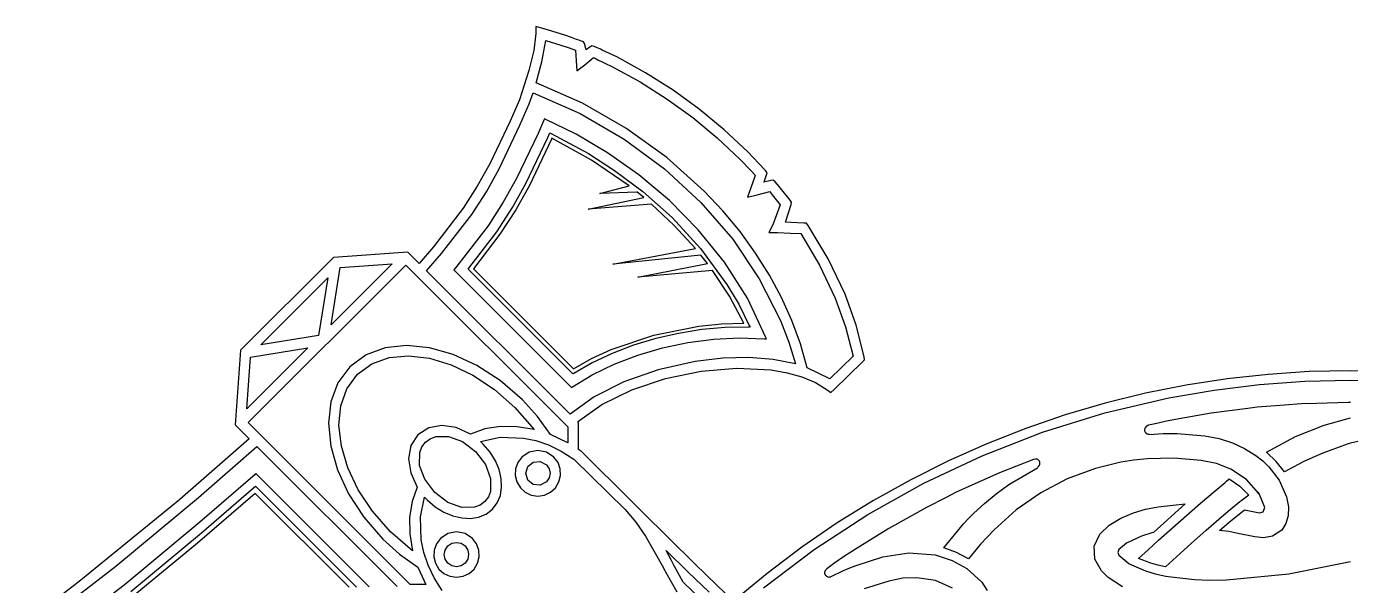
# Model space of a CAD drawing. Extents: x 0 to 285, y 0 to 248.
# Drawn here: x 15.1 to 142.7, y 193.8 to 247.7 of the extents above; entities that cross this region are included whole.
import ezdxf

# ---------------------------------------------------------------- set-up
doc = ezdxf.new("R2010")
doc.units = 0

msp = doc.modelspace()

# ---------------------------------------------------------------- linework, layer by layer
at = {"layer": 'Layer 1'}
for p, q in [((64.1949, 247.706), (64.192676, 247.028278)), ((65.402816, 247.355857), (64.1949, 247.706)), ((64.192676, 247.028278), (63.985779, 245.397204)), ((64.785618, 244.299191), (65.1713, 246.36)), ((65.1713, 246.36), (66.60318, 245.91574)), ((65.1713, 246.36), (65.1713, 246.36)), ((66.995425, 246.858415), (65.402816, 247.355857)), ((67.623225, 246.630286), (66.995425, 246.858415)), ((68.106742, 246.460521), (67.623225, 246.630286)), ((68.335314, 246.383638), (68.106742, 246.460521)), ((68.608626, 246.289573), (68.335314, 246.383638)), ((68.786991, 246.217282), (68.608626, 246.289573)), ((63.985779, 245.397204), (63.512973, 243.447001)), ((66.60318, 245.91574), (67.295863, 245.663021)), ((67.295863, 245.663021), (67.746343, 245.505107)), ((67.746343, 245.505107), (68.000842, 245.418597)), ((68.000842, 245.418597), (68.095056, 244.391877)), ((68.8735, 246.045), (68.786991, 246.217282)), ((69.03104, 245.437785), (68.8735, 246.045)), ((69.404933, 245.719688), (69.03104, 245.437785)), ((69.603437, 245.8339), (69.404933, 245.719688)), ((69.820604, 245.761611), (69.603437, 245.8339)), ((70.423961, 245.503259), (69.820604, 245.761611)), ((70.59654, 245.423416), (70.423961, 245.503259)), ((71.9865, 244.75873), (70.59654, 245.423416)), ((64.236448, 242.275804), (64.785618, 244.299191)), ((68.095056, 244.391877), (68.143793, 243.429734)), ((68.143793, 243.429734), (68.912617, 244.010279)), ((68.912617, 244.010279), (69.531976, 244.521349)), ((69.531976, 244.521349), (69.735661, 244.695706)), ((69.735661, 244.695706), (69.992381, 244.577788)), ((69.992381, 244.577788), (70.172958, 244.494093)), ((70.172958, 244.494093), (71.529598, 243.845406)), ((71.529598, 243.845406), (74.246617, 242.364288)), ((74.764216, 243.244731), (71.9865, 244.75873)), ((63.512973, 243.447001), (62.611626, 240.623328)), ((77.4336, 241.547), (74.764216, 243.244731)), ((63.555234, 240.23299), (63.931498, 241.29957)), ((63.931498, 241.29957), (68.468408, 239.303314)), ((68.679357, 240.31578), (64.236448, 242.275804)), ((74.246617, 242.364288), (76.857748, 240.703596)), ((79.948132, 239.713295), (77.4336, 241.547)), ((62.611626, 240.623328), (61.727707, 238.581128)), ((62.66138, 238.16738), (63.555234, 240.23299)), ((72.8802, 237.906498), (68.679357, 240.31578)), ((76.857748, 240.703596), (79.321022, 238.907178)), ((64.973935, 238.67555), (64.411167, 237.39166)), ((65.024597, 238.793762), (64.973935, 238.67555)), ((65.142515, 238.742212), (65.024597, 238.793762)), ((68.06534, 237.312249), (65.142515, 238.742212)), ((68.468408, 239.303314), (72.708061, 236.84255)), ((79.321022, 238.907178), (81.6686, 236.962)), ((82.344472, 237.727622), (79.948132, 239.713295)), ((61.727707, 238.581128), (59.757335, 234.447618)), ((60.653844, 233.958213), (62.66138, 238.16738)), ((64.411167, 237.39166), (62.33917, 233.048294)), ((65.34534, 236.97792), (65.548585, 237.43744)), ((65.548585, 237.43744), (65.666943, 237.381591)), ((65.666943, 237.381591), (69.278133, 235.432927)), ((71.08497, 235.522754), (68.06534, 237.312249)), ((76.805118, 235.069819), (72.8802, 237.906498)), ((84.612432, 235.595352), (82.344472, 237.727622)), ((63.236216, 232.558899), (65.34534, 236.97792)), ((65.695269, 236.822652), (63.572346, 232.375461)), ((65.739561, 236.922643), (65.695269, 236.822652)), ((69.569462, 234.807001), (65.739561, 236.922643)), ((72.708061, 236.84255), (76.602225, 233.967714)), ((81.6686, 236.962), (83.89005, 234.87327)), ((69.278133, 235.432927), (71.764286, 233.822928)), ((73.172721, 232.324943), (69.569462, 234.807001)), ((74.113966, 233.383016), (71.08497, 235.522754)), ((80.420248, 231.827604), (76.805118, 235.069819)), ((83.89005, 234.87327), (84.94981, 233.77781)), ((85.695012, 234.476342), (84.612432, 235.595352)), ((59.757335, 234.447618), (58.555533, 232.29186)), ((59.425732, 231.757288), (60.653844, 233.958213)), ((71.764286, 233.822928), (74.496157, 231.770911)), ((76.602225, 233.967714), (80.102673, 230.729244)), ((84.94981, 233.77781), (85.332444, 233.362139)), ((86.314207, 233.792693), (85.695012, 234.476342)), ((86.490045, 233.570491), (86.314207, 233.792693)), ((86.39435, 233.303698), (86.490045, 233.570491)), ((58.555533, 232.29186), (57.180677, 230.159908)), ((62.33917, 233.048294), (61.060923, 230.761514)), ((61.931495, 230.22696), (63.236216, 232.558899)), ((63.572346, 232.375461), (62.257778, 230.02663)), ((70.356661, 231.603967), (73.172721, 232.324943)), ((77.064886, 230.902324), (74.113966, 233.383016)), ((85.254082, 233.137566), (84.903887, 232.141647)), ((85.332444, 233.362139), (85.254082, 233.137566)), ((86.825573, 232.837369), (86.179107, 232.690122)), ((86.179107, 232.690122), (86.217919, 232.800778)), ((86.217919, 232.800778), (86.39435, 233.303698)), ((87.074738, 232.881661), (86.825573, 232.837369)), ((87.260796, 232.710268), (87.074738, 232.881661)), ((87.658836, 232.248835), (87.260796, 232.710268)), ((87.769642, 232.112846), (87.658836, 232.248835)), ((58.01747, 229.57461), (59.425732, 231.757288)), ((69.23745, 230.069237), (74.6012, 231.188)), ((73.920811, 231.730326), (70.356661, 231.603967)), ((74.6012, 231.188), (73.918886, 231.742919)), ((73.918886, 231.742919), (73.920811, 231.730326)), ((74.496157, 231.770911), (77.317757, 229.263198)), ((82.222131, 229.905581), (80.420248, 231.827604)), ((84.903887, 232.141647), (84.583619, 231.242019)), ((84.583619, 231.242019), (85.509615, 231.475185)), ((85.509615, 231.475185), (86.730695, 231.770717)), ((86.730695, 231.770717), (86.866241, 231.604804)), ((86.866241, 231.604804), (86.980453, 231.464667)), ((86.980453, 231.464667), (87.744834, 230.507562)), ((88.698152, 230.943906), (87.769642, 232.112846)), ((88.836215, 230.764512), (88.698152, 230.943906)), ((57.180677, 230.159908), (54.322987, 226.454878)), ((61.060923, 230.761514), (59.585347, 228.47683)), ((60.42204, 227.89156), (61.931495, 230.22696)), ((62.257778, 230.02663), (60.735829, 227.672302)), ((75.33695, 230.56253), (69.23745, 230.069237)), ((77.532512, 228.509286), (75.33695, 230.56253)), ((79.850292, 228.089968), (77.064886, 230.902324)), ((80.102673, 230.729244), (83.161174, 227.177577)), ((83.872022, 227.909365), (82.222131, 229.905581)), ((87.744834, 230.507562), (87.026523, 228.562832)), ((88.26322, 228.812974), (88.795773, 230.541864)), ((88.795773, 230.541864), (88.836215, 230.764512)), ((55.1072, 225.8007), (58.01747, 229.57461)), ((59.585347, 228.47683), (56.577147, 224.57552)), ((77.317757, 229.263198), (80.073098, 226.28611)), ((79.56445, 226.29399), (77.532512, 228.509286)), ((87.026523, 228.562832), (86.639741, 227.815635)), ((88.781696, 228.790312), (88.26322, 228.812974)), ((90.025146, 228.740833), (88.781696, 228.790312)), ((90.2909, 228.734316), (90.025146, 228.740833)), ((90.438, 228.513), (90.2909, 228.734316)), ((92.377137, 225.279495), (90.438, 228.513)), ((57.73589, 224.3723), (60.42204, 227.89156)), ((60.735829, 227.672302), (58.178409, 224.308132)), ((82.382742, 224.955238), (79.850292, 228.089968)), ((83.161174, 227.177577), (85.729498, 223.363151)), ((85.365823, 225.846234), (83.872022, 227.909365)), ((86.639741, 227.815635), (87.481005, 227.817413)), ((87.481005, 227.817413), (88.736895, 227.769861)), ((88.736895, 227.769861), (89.732368, 227.728234)), ((89.732368, 227.728234), (91.537461, 224.684543)), ((51.8617, 225.931), (44.68926, 225.419049)), ((52.945327, 224.847158), (51.8617, 225.931)), ((54.322987, 226.454878), (52.945327, 224.847158)), ((71.6297, 224.787), (79.56445, 226.29399)), ((80.073098, 226.28611), (82.60619, 222.825967)), ((86.699432, 223.723467), (85.365823, 225.846234)), ((44.68926, 225.419049), (35.7294, 216.459)), ((36.4628, 209.481), (51.665, 224.683)), ((50.33548, 224.797676), (44.4607, 218.923)), ((45.355, 224.442), (50.33548, 224.797676)), ((51.665, 224.683), (67.2814, 209.067)), ((53.6688, 224.124), (55.1072, 225.801)), ((55.1072, 225.801), (55.1072, 225.8007)), ((56.577147, 224.57552), (56.280283, 224.22044)), ((80.108985, 225.633235), (71.6297, 224.787)), ((74.0243, 223.51), (80.73545, 224.83182)), ((80.73545, 224.83182), (80.108985, 225.633235)), ((84.574797, 221.507423), (82.382742, 224.955238)), ((91.537461, 224.684543), (93.046468, 221.483714)), ((93.990774, 221.871859), (92.377137, 225.279495)), ((37.703936, 216.988839), (44.15866, 223.443563)), ((44.15866, 223.443563), (43.258586, 217.888913)), ((44.4607, 218.923), (45.355, 224.442)), ((67.495438, 210.297212), (53.6688, 224.124)), ((56.280283, 224.22044), (67.640083, 212.86064)), ((57.6622, 224.283), (57.73589, 224.3723)), ((67.76708, 214.178071), (57.6622, 224.283)), ((58.178409, 224.308132), (67.820729, 214.665812)), ((81.22176, 224.17376), (74.0243, 223.51)), ((82.850453, 221.695535), (81.22176, 224.17376)), ((85.729498, 223.363151), (87.759416, 219.336403)), ((87.868749, 221.548342), (86.699432, 223.723467)), ((82.60619, 222.825967), (83.740646, 220.910476)), ((84.2424, 219.077), (82.850453, 221.695535)), ((83.740646, 220.910476), (84.761043, 218.869091)), ((86.339015, 217.755812), (84.574797, 221.507423)), ((88.869675, 219.328138), (87.868749, 221.548342)), ((93.046468, 221.483714), (94.037066, 218.728507)), ((95.054708, 218.891289), (93.990774, 221.871859)), ((75.553279, 217.933477), (79.8852, 218.799247)), ((80.187595, 218.452896), (77.951182, 218.095983)), ((79.8852, 218.799247), (82.074007, 219.015187)), ((82.427654, 218.653058), (80.187595, 218.452896)), ((82.074007, 219.015187), (84.2424, 219.077)), ((84.64194, 218.688664), (82.427654, 218.653058)), ((84.2424, 219.077), (84.2424, 219.077)), ((84.845185, 218.684219), (84.64194, 218.688664)), ((84.761043, 218.869091), (84.845185, 218.684219)), ((87.759416, 219.336403), (88.557401, 217.25917)), ((89.698108, 217.070132), (88.869675, 219.328138)), ((94.037066, 218.728507), (94.762918, 215.892034)), ((95.817884, 215.819919), (95.054708, 218.891289)), ((43.258586, 217.888913), (37.703936, 216.988839)), ((51.726883, 216.928373), (49.67137, 216.701707)), ((53.932152, 216.712433), (51.726883, 216.928373)), ((71.4605, 216.536671), (75.553279, 217.933477)), ((73.606967, 216.943124), (71.558, 216.162788)), ((75.747833, 217.590124), (73.606967, 216.943124)), ((77.951182, 218.095983), (75.747833, 217.590124)), ((76.394764, 216.705187), (78.852095, 217.224956)), ((78.852095, 217.224956), (81.336611, 217.551845)), ((81.336611, 217.551845), (83.803788, 217.674621)), ((83.803788, 217.674621), (86.2091, 217.58205)), ((86.2091, 217.58205), (86.413677, 217.56442)), ((86.413677, 217.56442), (86.339015, 217.755812)), ((88.557401, 217.25917), (89.202698, 215.14777)), ((90.349948, 214.781604), (89.698108, 217.070132)), ((35.7294, 216.459), (35.215369, 209.28448)), ((42.22475, 216.687297), (36.34849, 210.811037)), ((36.34849, 210.811037), (36.7055, 215.793)), ((36.7055, 215.793), (42.22475, 216.687297)), ((47.832982, 216.019515), (46.27909, 214.868879)), ((49.67137, 216.701707), (47.832982, 216.019515)), ((48.39505, 215.166077), (50.055795, 215.754957)), ((50.055795, 215.754957), (51.921967, 215.925647)), ((51.921967, 215.925647), (53.932053, 215.691058)), ((53.932053, 215.691058), (56.024545, 215.064106)), ((56.219807, 216.066806), (53.932152, 216.712433)), ((58.522478, 215.004412), (56.219807, 216.066806)), ((67.820729, 214.665812), (69.570622, 215.656937)), ((69.570622, 215.656937), (71.4605, 216.536671)), ((71.558, 216.162788), (69.630352, 215.25692)), ((71.739759, 215.131949), (74.009143, 216.003774)), ((74.009143, 216.003774), (76.394764, 216.705187)), ((82.21513, 215.696162), (79.559938, 215.381972)), ((84.729014, 215.758553), (82.21513, 215.696162)), ((87.06905, 215.574103), (84.729014, 215.758553)), ((94.762918, 215.892034), (92.527248, 213.718284)), ((95.869138, 215.553865), (95.817884, 215.819919)), ((46.27909, 214.868879), (45.128132, 213.314684)), ((47.001242, 214.146091), (48.39505, 215.166077)), ((56.024545, 215.064106), (58.137931, 214.057705)), ((60.772796, 213.53817), (58.522478, 215.004412)), ((69.630352, 215.25692), (67.85344, 214.233324)), ((69.631136, 214.100946), (71.739759, 215.131949)), ((75.986333, 214.584583), (72.684095, 213.427153)), ((79.559938, 215.381972), (75.986333, 214.584583)), ((76.674829, 213.730465), (80.1123, 214.443479)), ((80.1123, 214.443479), (83.566824, 214.740179)), ((83.566824, 214.740179), (86.863289, 214.572293)), ((86.863289, 214.572293), (88.397525, 214.299045)), ((89.202698, 215.14777), (87.06905, 215.574103)), ((92.527248, 213.718284), (90.349948, 214.781604)), ((92.929233, 212.692477), (95.677453, 215.362177)), ((95.677453, 215.362177), (95.869138, 215.553865)), ((138.722277, 214.404005), (134.753783, 214.14333)), ((142.696866, 214.490897), (138.722277, 214.404005)), ((146.671456, 214.404005), (142.696866, 214.490897)), ((45.128132, 213.314684), (44.445637, 211.476008)), ((45.980934, 212.751963), (47.001242, 214.146091)), ((58.137931, 214.057705), (60.2107, 212.684768)), ((62.90339, 211.680999), (60.772796, 213.53817)), ((67.7278, 212.922), (69.631136, 214.100946)), ((67.85344, 214.233324), (67.76708, 214.178071)), ((72.684095, 213.427153), (69.803654, 211.975943)), ((73.429527, 212.649413), (76.674829, 213.730465)), ((88.397525, 214.299045), (89.826579, 213.891547)), ((89.826579, 213.891547), (91.128561, 213.343765)), ((91.128561, 213.343765), (92.281582, 212.649666)), ((126.85947, 213.100628), (122.945842, 212.318602)), ((130.797482, 213.708871), (126.85947, 213.100628)), ((129.54633, 212.628146), (133.916712, 213.165185)), ((134.753783, 214.14333), (130.797482, 213.708871)), ((133.916712, 213.165185), (138.302917, 213.487407)), ((138.302917, 213.487407), (142.697034, 213.594815)), ((142.697034, 213.594815), (147.091151, 213.487407)), ((45.391751, 211.090916), (45.980934, 212.751963)), ((60.2107, 212.684768), (62.181342, 210.958211)), ((69.803654, 211.975943), (67.495438, 210.297212)), ((67.640083, 212.86064), (67.7278, 212.922)), ((70.551506, 211.248595), (73.429527, 212.649413)), ((92.281582, 212.649666), (92.622887, 212.4045)), ((92.622887, 212.4045), (92.929233, 212.692477)), ((119.020532, 210.422098), (125.199684, 211.876293)), ((122.945842, 212.318602), (119.062696, 211.362793)), ((125.199684, 211.876293), (129.54633, 212.628146)), ((44.445637, 211.476008), (44.218694, 209.420228)), ((45.220787, 209.22447), (45.391751, 211.090916)), ((62.181342, 210.958211), (64.028452, 208.825791)), ((64.346886, 210.080101), (62.90339, 211.680999)), ((68.215882, 209.576286), (70.551506, 211.248595)), ((119.062696, 211.362793), (115.216127, 210.2332)), ((132.79424, 210.852506), (129.2572, 210.39521)), ((133.696538, 210.965237), (132.79424, 210.852506)), ((134.595277, 211.038267), (133.696538, 210.965237)), ((136.343727, 211.172322), (134.595277, 211.038267)), ((137.978847, 211.294242), (136.343727, 211.172322)), ((139.445687, 211.344311), (137.978847, 211.294242)), ((142.475057, 211.41912), (139.445687, 211.344311)), ((142.697112, 211.424157), (142.475057, 211.41912)), ((35.215369, 209.28448), (36.581779, 207.91807)), ((52.0792, 193.8644), (36.4628, 209.481)), ((44.218694, 209.420228), (44.434392, 207.214722)), ((65.61131, 208.334309), (64.346886, 210.080101)), ((68.302242, 209.490073), (68.215882, 209.576286)), ((68.302095, 206.905693), (68.302242, 209.490073)), ((115.216127, 210.2332), (111.412232, 208.929823)), ((113.013051, 208.553712), (119.020532, 210.422098)), ((124.035114, 209.411144), (123.22081, 209.224048)), ((124.96985, 209.624902), (124.035114, 209.411144)), ((126.19242, 209.85007), (124.96985, 209.624902)), ((129.2572, 210.39521), (126.19242, 209.85007)), ((137.403759, 208.141011), (140.173496, 209.24951)), ((140.173496, 209.24951), (142.697126, 209.955525)), ((45.455135, 207.214142), (45.220787, 209.22447)), ((52.83291, 208.313401), (52.160911, 207.267869)), ((53.879368, 208.985675), (52.83291, 208.313401)), ((55.144706, 209.210733), (53.879368, 208.985675)), ((54.010481, 207.930179), (54.547953, 208.133239)), ((54.547953, 208.133239), (55.790168, 208.14607)), ((56.521339, 209.004049), (55.144706, 209.210733)), ((55.790168, 208.14607), (57.124653, 207.658425)), ((57.90168, 208.3811), (56.521339, 209.004049)), ((57.9018, 208.382), (57.90168, 208.3811)), ((59.289521, 208.876762), (57.9018, 208.382)), ((58.849916, 207.667982), (60.759547, 208.077597)), ((60.801494, 209.112099), (59.289521, 208.876762)), ((60.759547, 208.077597), (62.992999, 208.000265)), ((62.395283, 209.093334), (60.801494, 209.112099)), ((64.028452, 208.825791), (62.395283, 209.093334)), ((62.992999, 208.000265), (64.187329, 207.745946)), ((67.28125, 207.54667), (65.61131, 208.334309)), ((67.2814, 209.067), (67.28125, 207.54667)), ((107.193631, 206.286419), (113.013051, 208.553712)), ((111.412232, 208.929823), (107.657106, 207.452663)), ((122.854915, 208.816525), (122.846914, 208.756826)), ((122.846914, 208.756826), (122.856397, 208.723053)), ((122.864841, 208.887481), (122.854915, 208.816525)), ((122.856397, 208.723053), (122.85684, 208.687493)), ((122.85684, 208.687493), (122.879801, 208.639645)), ((122.902467, 208.9774), (122.864841, 208.887481)), ((122.879801, 208.639645), (122.917427, 208.559948)), ((123.01268, 209.113242), (122.902467, 208.9774)), ((122.917427, 208.559948), (122.971202, 208.494755)), ((122.971202, 208.494755), (123.112375, 208.397724)), ((123.057714, 209.152795), (123.01268, 209.113242)), ((123.22081, 209.224048), (123.057714, 209.152795)), ((123.112375, 208.397724), (123.19385, 208.369431)), ((123.19385, 208.369431), (123.287324, 208.359062)), ((123.287324, 208.359062), (123.342431, 208.352839)), ((123.342431, 208.352839), (124.652541, 208.428241)), ((124.652541, 208.428241), (125.313079, 208.446303)), ((125.313079, 208.446303), (125.981615, 208.422749)), ((125.981615, 208.422749), (128.663315, 208.197731)), ((128.663315, 208.197731), (130.038755, 207.946345)), ((134.612916, 206.6361), (137.403759, 208.141011)), ((144.975234, 208.003597), (142.696869, 207.507471)), ((36.581779, 207.91807), (29.89031, 202.083784)), ((31.695153, 202.270281), (37.3047, 207.195)), ((37.3047, 207.195), (50.8368, 193.6631)), ((44.434392, 207.214722), (45.079817, 204.926866)), ((46.081887, 205.121451), (45.455135, 207.214142)), ((52.160911, 207.267869), (51.93554, 206.003758)), ((53.013038, 206.598246), (53.216013, 207.135685)), ((53.216013, 207.135685), (53.554916, 207.591239)), ((53.554916, 207.591239), (54.010481, 207.930179)), ((57.124653, 207.658425), (58.3945, 206.699)), ((58.3945, 206.699), (58.39438, 206.69887)), ((58.39438, 206.69887), (59.353512, 205.429064)), ((59.116413, 207.421038), (58.849916, 207.667982)), ((59.783768, 206.643998), (59.116413, 207.421038)), ((64.393085, 206.791488), (63.567653, 206.631137)), ((64.187329, 207.745946), (65.41002, 207.330234)), ((65.218502, 206.631059), (64.393085, 206.791488)), ((65.41002, 207.330234), (66.643539, 206.739909)), ((66.643539, 206.739909), (67.870356, 205.961752)), ((68.49704, 206.769261), (68.302095, 206.905693)), ((68.550662, 206.724523), (68.49704, 206.769261)), ((73.523582, 201.822853), (68.550662, 206.724523)), ((107.657106, 207.452663), (103.956847, 205.801719)), ((130.038755, 207.946345), (131.322795, 207.52549)), ((131.322795, 207.52549), (132.483598, 206.993836)), ((132.483598, 206.993836), (133.570605, 206.32411)), ((142.485, 207.423), (140.02402, 206.540407)), ((142.696869, 207.507471), (142.48474, 207.444956)), ((142.48474, 207.444956), (142.485, 207.423)), ((51.93554, 206.003758), (52.141301, 204.628351)), ((53.00042, 205.356131), (53.013038, 206.598246)), ((59.353512, 205.429064), (59.841185, 204.094679)), ((60.29955, 205.813623), (59.783768, 206.643998)), ((60.660143, 204.955379), (60.29955, 205.813623)), ((62.454851, 205.626991), (62.241125, 205.026642)), ((62.8417, 206.15), (62.454851, 205.626991)), ((63.567653, 206.631137), (62.8417, 206.15)), ((62.8417, 206.15), (62.8417, 206.15)), ((63.417948, 205.250073), (63.944301, 205.68201)), ((63.944301, 205.68201), (64.621921, 205.74871)), ((64.621921, 205.74871), (65.22239, 205.42769)), ((65.94441, 206.149853), (65.218502, 206.631059)), ((65.22239, 205.42769), (65.47968, 205.039625)), ((66.33121, 205.626808), (65.94441, 206.149853)), ((66.544879, 205.026438), (66.33121, 205.626808)), ((67.870356, 205.961752), (72.798396, 201.103782)), ((103.956847, 205.801719), (100.31755, 203.976992)), ((101.578668, 203.635501), (107.193631, 206.286419)), ((112.15652, 205.93896), (108.86716, 204.64144)), ((112.332802, 205.972437), (112.15652, 205.93896)), ((112.499313, 205.943551), (112.332802, 205.972437)), ((112.558862, 205.911703), (112.499313, 205.943551)), ((112.639295, 205.858363), (112.558862, 205.911703)), ((112.685219, 205.803106), (112.639295, 205.858363)), ((112.727882, 205.751703), (112.685219, 205.803106)), ((112.73603, 205.723113), (112.727882, 205.751703)), ((112.75173, 205.697781), (112.73603, 205.723113)), ((112.737955, 205.384633), (112.760767, 205.468171)), ((112.771878, 205.552312), (112.75173, 205.697781)), ((112.760767, 205.468171), (112.771878, 205.552312)), ((120.574931, 205.656472), (118.117061, 205.060817)), ((121.828751, 205.868305), (120.574931, 205.656472)), ((123.104791, 205.986666), (121.828751, 205.868305)), ((125.680871, 206.071697), (123.104791, 205.986666)), ((128.294291, 205.841641), (125.680871, 206.071697)), ((129.797121, 205.53589), (128.294291, 205.841641)), ((131.165901, 204.983045), (129.797121, 205.53589)), ((133.570605, 206.32411), (134.237513, 205.802674)), ((134.237513, 205.802674), (134.841019, 205.20924)), ((135.538569, 205.739285), (134.612916, 206.6361)), ((136.333956, 204.72515), (135.538569, 205.739285)), ((138.140916, 205.697512), (136.333956, 204.72515)), ((139.074024, 206.135255), (138.140916, 205.697512)), ((140.02402, 206.540407), (139.074024, 206.135255)), ((37.1334, 204.489), (31.81438, 199.880567)), ((37.223308, 204.569066), (37.1334, 204.489)), ((48.149808, 193.642366), (37.223308, 204.569066)), ((45.079817, 204.926866), (46.142058, 202.624039)), ((47.088137, 203.007917), (46.081887, 205.121451)), ((52.141301, 204.628351), (52.762693, 203.248931)), ((53.488146, 204.021746), (53.00042, 205.356131)), ((60.861933, 204.094732), (60.660143, 204.955379)), ((62.241125, 205.026642), (62.208733, 204.390207)), ((62.208733, 204.390207), (62.365884, 203.758943)), ((63.220287, 204.5985), (63.417948, 205.250073)), ((63.417948, 203.946927), (63.220287, 204.5985)), ((65.479686, 204.157068), (65.2224, 203.769)), ((65.47968, 205.039625), (65.565446, 204.598347)), ((65.565446, 204.598347), (65.479686, 204.157068)), ((66.419999, 203.758751), (66.577211, 204.39)), ((66.577211, 204.39), (66.544879, 205.026438)), ((108.86716, 204.64144), (105.55928, 203.16231)), ((109.778494, 203.504643), (112.520934, 205.139023)), ((112.520934, 205.139023), (112.569671, 205.178576)), ((112.569671, 205.178576), (112.641962, 205.237386)), ((112.641962, 205.237386), (112.737955, 205.384633)), ((118.117061, 205.060817), (115.407947, 204.052412)), ((132.658155, 203.994854), (131.165901, 204.983045)), ((134.841019, 205.20924), (135.821975, 203.91838)), ((31.965952, 198.83877), (37.004525, 203.185954)), ((37.004525, 203.185954), (37.184213, 203.343569)), ((37.184213, 203.343569), (46.905484, 193.622429)), ((48.460978, 200.935057), (47.088137, 203.007917)), ((52.762693, 203.248931), (52.266328, 201.86223)), ((54.447302, 202.751939), (53.488146, 204.021746)), ((59.841185, 204.094679), (59.828511, 202.852564)), ((60.774649, 202.468087), (60.901307, 203.257146)), ((60.901307, 203.257146), (60.861933, 204.094732)), ((62.365884, 203.758943), (62.701054, 203.201402)), ((62.701054, 203.201402), (63.173925, 202.774212)), ((63.944301, 203.51499), (63.417948, 203.946927)), ((64.621921, 203.44829), (63.944301, 203.51499)), ((65.22239, 203.76931), (64.621921, 203.44829)), ((65.2224, 203.769), (65.22239, 203.76931)), ((65.611866, 202.774097), (66.084778, 203.201242)), ((66.084778, 203.201242), (66.419999, 203.758751)), ((96.184552, 200.616242), (101.578668, 203.635501)), ((100.31755, 203.976992), (96.745311, 201.978481)), ((105.55928, 203.16231), (104.642022, 202.740865)), ((108.553696, 202.619829), (109.14862, 203.078158)), ((109.14862, 203.078158), (109.778494, 203.504643)), ((115.407947, 204.052412), (112.856997, 202.716957)), ((128.235895, 201.717837), (129.65, 202.913)), ((129.65, 202.913), (129.6503, 202.91273)), ((129.6503, 202.91273), (130.624147, 203.710442)), ((130.624147, 203.710442), (130.732136, 203.835026)), ((130.732136, 203.835026), (131.013596, 204.062562)), ((131.013596, 204.062562), (132.029065, 203.369377)), ((132.029065, 203.369377), (132.894626, 202.496172)), ((133.852051, 202.661455), (132.658155, 203.994854)), ((135.821975, 203.91838), (136.536138, 202.32029)), ((29.89031, 202.083784), (20.363306, 194.280233)), ((23.726649, 195.64475), (31.695153, 202.270281)), ((37.161349, 202.64476), (31.587539, 197.843836)), ((46.197789, 193.60847), (37.161349, 202.64476)), ((46.142058, 202.624039), (47.608204, 200.373617)), ((52.266328, 201.86223), (52.030718, 200.349762)), ((53.064843, 200.394715), (53.474808, 202.30014)), ((53.474808, 202.30014), (53.725305, 202.029794)), ((53.725305, 202.029794), (54.502336, 201.362479)), ((55.717127, 201.792782), (54.447302, 202.751939)), ((57.051546, 201.305058), (55.717127, 201.792782)), ((59.286602, 201.85957), (58.831089, 201.520661)), ((59.625516, 202.315124), (59.286602, 201.85957)), ((59.828511, 202.852564), (59.625516, 202.315124)), ((60.008785, 201.137408), (60.478347, 201.753019)), ((60.478347, 201.753019), (60.774649, 202.468087)), ((63.173925, 202.774212), (63.749525, 202.500746)), ((63.749525, 202.500746), (64.392878, 202.404376)), ((64.392878, 202.404376), (65.03624, 202.500686)), ((65.03624, 202.500686), (65.611866, 202.774097)), ((73.523729, 201.823), (73.523582, 201.822853)), ((73.524175, 201.822407), (73.523729, 201.823)), ((73.524914, 201.823), (73.524175, 201.822407)), ((73.55306, 201.793367), (73.524914, 201.823)), ((74.448246, 200.891812), (73.55306, 201.793367)), ((96.745311, 201.978481), (93.246227, 199.806186)), ((103.720765, 202.271123), (101.842995, 201.309277)), ((104.642022, 202.740865), (103.720765, 202.271123)), ((106.413576, 200.759687), (107.435416, 201.692645)), ((107.435416, 201.692645), (108.553696, 202.619829)), ((112.856997, 202.716957), (110.493577, 201.07226)), ((126.778578, 201.638741), (123.719128, 198.876001)), ((124.156568, 201.368985), (126.778578, 201.638741)), ((124.205715, 198.131907), (128.235895, 201.717837)), ((132.037821, 201.836044), (131.098936, 201.069292)), ((132.039599, 201.83708), (132.037821, 201.836044)), ((132.127, 201.907), (132.039599, 201.83708)), ((132.894626, 202.496172), (132.126982, 201.907175)), ((132.126982, 201.907175), (132.127, 201.907)), ((133.930712, 202.538948), (133.80185, 202.740044)), ((133.80185, 202.740044), (133.852051, 202.661455)), ((134.433189, 201.283938), (133.930712, 202.538948)), ((136.536138, 202.32029), (136.71041, 201.374098)), ((47.608204, 200.373617), (49.46534, 198.242979)), ((50.187502, 198.964391), (48.460978, 200.935057)), ((52.030718, 200.349762), (52.050253, 198.754301)), ((53.142311, 198.16315), (53.064843, 200.394715)), ((54.502336, 201.362479), (55.332691, 200.846715)), ((55.332691, 200.846715), (56.19091, 200.486123)), ((56.19091, 200.486123), (57.05153, 200.284322)), ((58.293667, 201.317683), (57.051546, 201.305058)), ((57.889089, 200.244931), (58.678126, 200.371568)), ((58.831089, 201.520661), (58.293667, 201.317683)), ((58.678126, 200.371568), (59.393178, 200.667854)), ((59.393178, 200.667854), (60.008785, 201.137408)), ((72.798396, 201.103782), (73.845561, 199.881369)), ((79.536426, 195.835342), (74.448246, 200.891812)), ((91.027677, 197.243926), (96.184552, 200.616242)), ((101.842995, 201.309277), (98.219499, 199.283127)), ((105.908136, 200.264469), (106.413576, 200.759687)), ((110.493577, 201.07226), (108.347051, 199.136127)), ((120.573789, 200.259992), (121.786978, 200.769184)), ((121.786978, 200.769184), (122.936518, 201.12856)), ((122.936518, 201.12856), (124.156568, 201.368985)), ((130.486689, 200.562667), (128.778829, 199.086047)), ((131.098936, 201.069292), (130.486689, 200.562667)), ((131.014364, 199.878717), (132.485054, 201.073437)), ((132.485054, 201.073437), (133.913094, 200.77361)), ((133.913094, 200.77361), (133.931156, 200.769758)), ((133.931156, 200.769758), (134.29172, 200.86901)), ((134.29172, 200.86901), (134.433189, 201.283938)), ((136.683978, 200.50629), (136.465894, 199.745252)), ((136.71041, 201.374098), (136.683978, 200.50629)), ((31.81438, 199.880567), (24.672063, 193.94261)), ((57.05153, 200.284322), (57.889089, 200.244931)), ((73.845561, 199.881369), (74.762236, 198.540548)), ((93.246227, 199.806186), (89.826394, 197.460108)), ((98.219499, 199.283127), (95.143405, 197.372867)), ((103.524631, 197.411527), (105.419731, 199.725707)), ((105.419731, 199.725707), (105.908136, 200.264469)), ((108.347051, 199.136127), (107.048341, 197.768687)), ((118.539981, 198.715202), (119.439768, 199.592834)), ((119.439768, 199.592834), (120.573789, 200.259992)), ((128.769053, 199.077605), (127.648553, 198.107608)), ((128.772459, 199.080566), (128.769053, 199.077605)), ((128.778829, 199.086047), (128.772459, 199.080566)), ((130.087033, 199.078335), (131.014364, 199.878717)), ((130.980294, 198.965308), (130.087033, 199.078335)), ((136.065214, 199.11937), (135.177287, 198.526086)), ((136.465894, 199.745252), (136.065214, 199.11937)), ((31.587539, 197.843836), (24.851206, 192.27897)), ((25.16892, 193.201198), (31.965952, 198.83877)), ((49.46534, 198.242979), (51.068059, 196.798937)), ((52.319322, 197.118621), (50.187502, 198.964391)), ((52.050253, 198.754301), (52.319322, 197.118621)), ((53.396912, 196.968864), (53.142311, 198.16315)), ((54.610304, 197.781984), (54.396628, 197.181642)), ((54.9971, 198.305), (54.610304, 197.781984)), ((55.72303, 198.786171), (54.9971, 198.305)), ((54.9971, 198.305), (54.9971, 198.305)), ((55.719117, 197.582986), (56.107105, 197.840629)), ((56.548455, 198.946562), (55.72303, 198.786171)), ((56.107105, 197.840629), (56.548453, 197.92651)), ((56.548453, 197.92651), (56.989801, 197.840631)), ((57.37388, 198.786171), (56.548455, 198.946562)), ((56.989801, 197.840631), (57.37779, 197.58299)), ((58.09981, 198.305), (57.37388, 198.786171)), ((58.486606, 197.781984), (58.09981, 198.305)), ((58.700282, 197.181642), (58.486606, 197.781984)), ((74.762236, 198.540548), (76.360766, 195.694002)), ((107.048341, 197.768687), (105.888731, 196.353097)), ((118.006408, 197.577154), (118.539981, 198.715202)), ((121.103303, 197.84659), (120.358072, 197.252428)), ((122.555372, 198.529068), (121.103303, 197.84659)), ((123.547588, 198.838079), (122.555372, 198.529068)), ((123.719128, 198.876001), (123.547588, 198.838079)), ((123.693016, 197.678167), (124.205715, 198.131907)), ((127.648553, 198.107608), (126.641233, 197.186497)), ((131.850887, 198.803098), (130.980294, 198.965308)), ((133.466457, 198.453052), (131.850887, 198.803098)), ((134.327358, 198.361064), (133.466457, 198.453052)), ((135.177287, 198.526086), (134.327358, 198.361064)), ((51.068059, 196.798937), (52.81454, 195.532539)), ((53.813066, 195.7456), (53.396912, 196.968864)), ((54.396628, 197.181642), (54.364279, 196.54523)), ((54.364279, 196.54523), (54.521464, 195.914001)), ((55.375595, 196.75365), (55.461476, 197.194998)), ((55.461476, 196.312302), (55.375595, 196.75365)), ((55.461476, 197.194998), (55.719117, 197.582986)), ((57.37779, 197.58299), (57.635236, 197.194878)), ((57.635236, 197.194878), (57.721053, 196.753497)), ((57.721053, 196.753497), (57.635241, 196.312115)), ((58.575446, 195.914001), (58.732631, 196.54523)), ((58.732631, 196.54523), (58.700282, 197.181642)), ((77.265393, 196.16819), (76.742176, 197.146628)), ((76.742176, 197.146628), (78.825856, 195.101458)), ((86.124436, 193.533837), (91.027677, 197.243926)), ((89.826394, 197.460108), (86.491909, 194.940247)), ((93.926915, 196.590548), (93.011288, 195.95475)), ((95.143405, 197.372867), (93.926915, 196.590548)), ((95.075715, 195.70411), (97.637575, 196.523005)), ((97.637575, 196.523005), (100.144551, 196.908249)), ((100.144551, 196.908249), (102.673605, 196.715286)), ((102.673605, 196.715286), (104.308875, 196.198145)), ((104.743006, 196.963447), (103.524631, 197.411527)), ((105.888731, 196.353097), (104.743006, 196.963447)), ((118.069105, 196.307221), (118.006408, 197.577154)), ((120.358072, 197.252428), (120.262531, 196.967524)), ((120.262531, 196.967524), (120.368294, 196.686254)), ((120.368294, 196.686254), (121.32451, 195.894319)), ((122.26959, 196.36034), (123.204772, 197.220121)), ((123.204772, 197.220121), (123.693016, 197.678167)), ((126.641233, 197.186497), (124.853233, 195.566627)), ((15.113368, 188.988844), (23.726649, 195.64475)), ((52.81454, 195.532539), (53.602772, 193.864969)), ((54.404004, 194.510879), (53.813066, 195.7456)), ((54.521464, 195.914001), (54.856653, 195.356501)), ((54.856653, 195.356501), (55.329531, 194.929355)), ((55.719117, 195.924314), (55.461476, 196.312302)), ((56.107105, 195.666671), (55.719117, 195.924314)), ((56.548453, 195.58079), (56.107105, 195.666671)), ((56.989801, 195.666669), (56.548453, 195.58079)), ((57.37779, 195.92431), (56.989801, 195.666669)), ((57.3778, 195.924), (57.37779, 195.92431)), ((57.635241, 196.312115), (57.3778, 195.924)), ((57.767379, 194.929355), (58.240257, 195.356501)), ((58.240257, 195.356501), (58.575446, 195.914001)), ((76.360766, 195.694002), (76.611709, 195.222782)), ((76.611709, 195.222782), (76.687556, 195.08072)), ((77.539148, 195.65401), (77.265393, 196.16819)), ((78.40426, 194.08925), (77.539148, 195.65401)), ((81.590926, 193.848692), (79.536426, 195.835342)), ((92.069143, 195.210662), (92.026629, 195.109344)), ((92.095511, 195.264437), (92.069143, 195.210662)), ((92.21891, 195.392425), (92.095511, 195.264437)), ((93.011288, 195.95475), (92.21891, 195.392425)), ((93.845298, 195.202672), (94.449397, 195.469761)), ((94.449397, 195.469761), (95.075715, 195.70411)), ((104.308875, 196.198145), (105.741205, 195.407692)), ((105.741205, 195.407692), (107.161235, 194.100692)), ((118.690796, 195.198094), (118.069105, 196.307221)), ((121.32451, 195.894319), (121.359026, 195.875802)), ((121.359026, 195.875802), (122.938446, 195.174525)), ((123.4532, 195.923785), (122.26959, 196.36034)), ((124.12722, 195.746318), (123.4532, 195.923785)), ((124.853233, 195.566627), (124.12722, 195.746318)), ((136.757441, 194.90425), (142.697288, 196.079194)), ((20.363306, 194.280233), (15.393619, 190.468196)), ((24.672063, 193.94261), (16.895564, 187.902023)), ((55.182958, 193.28222), (54.404004, 194.510879)), ((55.329531, 194.929355), (55.905122, 194.655929)), ((55.905122, 194.655929), (56.548455, 194.559595)), ((56.548455, 194.559595), (57.191788, 194.655929)), ((57.191788, 194.655929), (57.767379, 194.929355)), ((76.687556, 195.08072), (77.768506, 193.15303)), ((80.17226, 192.38095), (78.40426, 194.08925)), ((78.825856, 195.101458), (80.881536, 193.113628)), ((86.491909, 194.940247), (83.248866, 192.246602)), ((92.019221, 195.043276), (92.018332, 194.945506)), ((92.018332, 194.945506), (92.036552, 194.876624)), ((92.026629, 195.109344), (92.019221, 195.043276)), ((92.036552, 194.876624), (92.051959, 194.818407)), ((92.051959, 194.818407), (92.073735, 194.790704)), ((92.073735, 194.790704), (92.08766, 194.757966)), ((92.08766, 194.757966), (92.127213, 194.722562)), ((92.127213, 194.722562), (92.192407, 194.663309)), ((92.192407, 194.663309), (92.266913, 194.623459)), ((92.266913, 194.623459), (92.347202, 194.596499)), ((92.347202, 194.596499), (92.434454, 194.587611)), ((92.434454, 194.587611), (92.519931, 194.59235)), ((92.519931, 194.59235), (92.610736, 194.618571)), ((92.610736, 194.618571), (92.663918, 194.633681)), ((92.663918, 194.633681), (93.845298, 195.202672)), ((98.197227, 194.20454), (95.846774, 193.454391)), ((99.551787, 194.478738), (98.197227, 194.20454)), ((100.905007, 194.524512), (99.551787, 194.478738)), ((102.693504, 194.237372), (100.905007, 194.524512)), ((104.353907, 193.513332), (102.693504, 194.237372)), ((107.161235, 194.100692), (107.682691, 193.294145)), ((119.358, 194.534), (118.690796, 195.198094)), ((120.718602, 193.645054), (119.358, 194.534)), ((122.938446, 195.174525), (123.881776, 194.904918)), ((123.881776, 194.904918), (124.914286, 194.67042)), ((124.914286, 194.67042), (125.124048, 194.62509)), ((125.124048, 194.62509), (127.663838, 194.338149)), ((127.663838, 194.338149), (129.110828, 194.294449)), ((129.110828, 194.294449), (130.731588, 194.311484)), ((130.731588, 194.311484), (136.757441, 194.90425)), ((53.602772, 193.864969), (52.0792, 193.8644)), ((83.248866, 192.246602), (81.590926, 193.848692))]:
    msp.add_line(p, q, dxfattribs=at)

doc.saveas('drawing.dxf')
